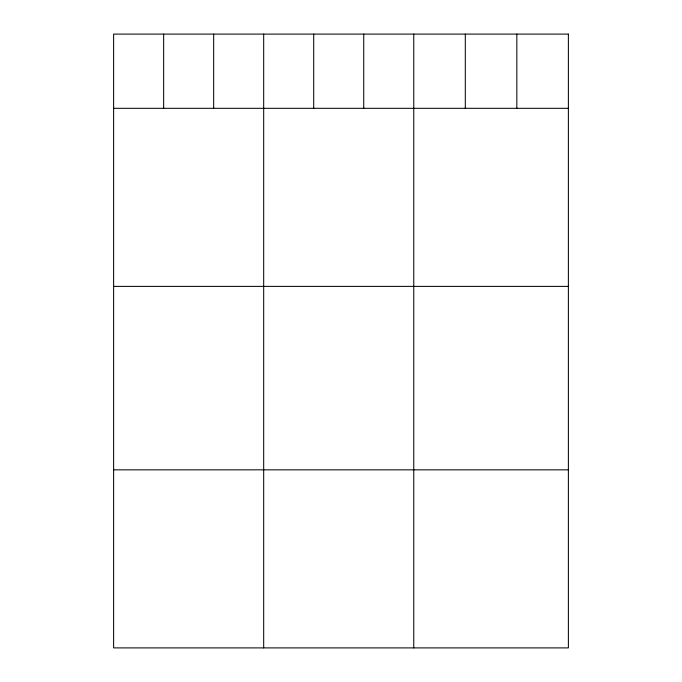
<?xml version="1.0" encoding="UTF-8"?>
<svg xmlns="http://www.w3.org/2000/svg" width="682" height="682" viewBox="0 0 682 682"><rect width="100%" height="100%" fill="white"/><g stroke="black" fill="none" stroke-linecap="round" stroke-linejoin="round"><path stroke-width="1.02" d="M113.621 108.319L568.379 108.319M113.621 286.38L568.379 286.38M113.621 469.838L568.379 469.838M516.837 34.1L516.837 108.319M465.303 34.1L465.303 108.319M413.761 34.1L413.761 647.9M363.736 34.1L363.736 108.319M313.711 34.1L313.711 108.319M263.687 34.1L263.687 647.9M213.671 34.1L213.671 108.319M163.646 34.1L163.646 108.319M568.379 34.1L113.621 34.1L113.621 647.9L568.379 647.9L568.379 34.1"/></g></svg>
